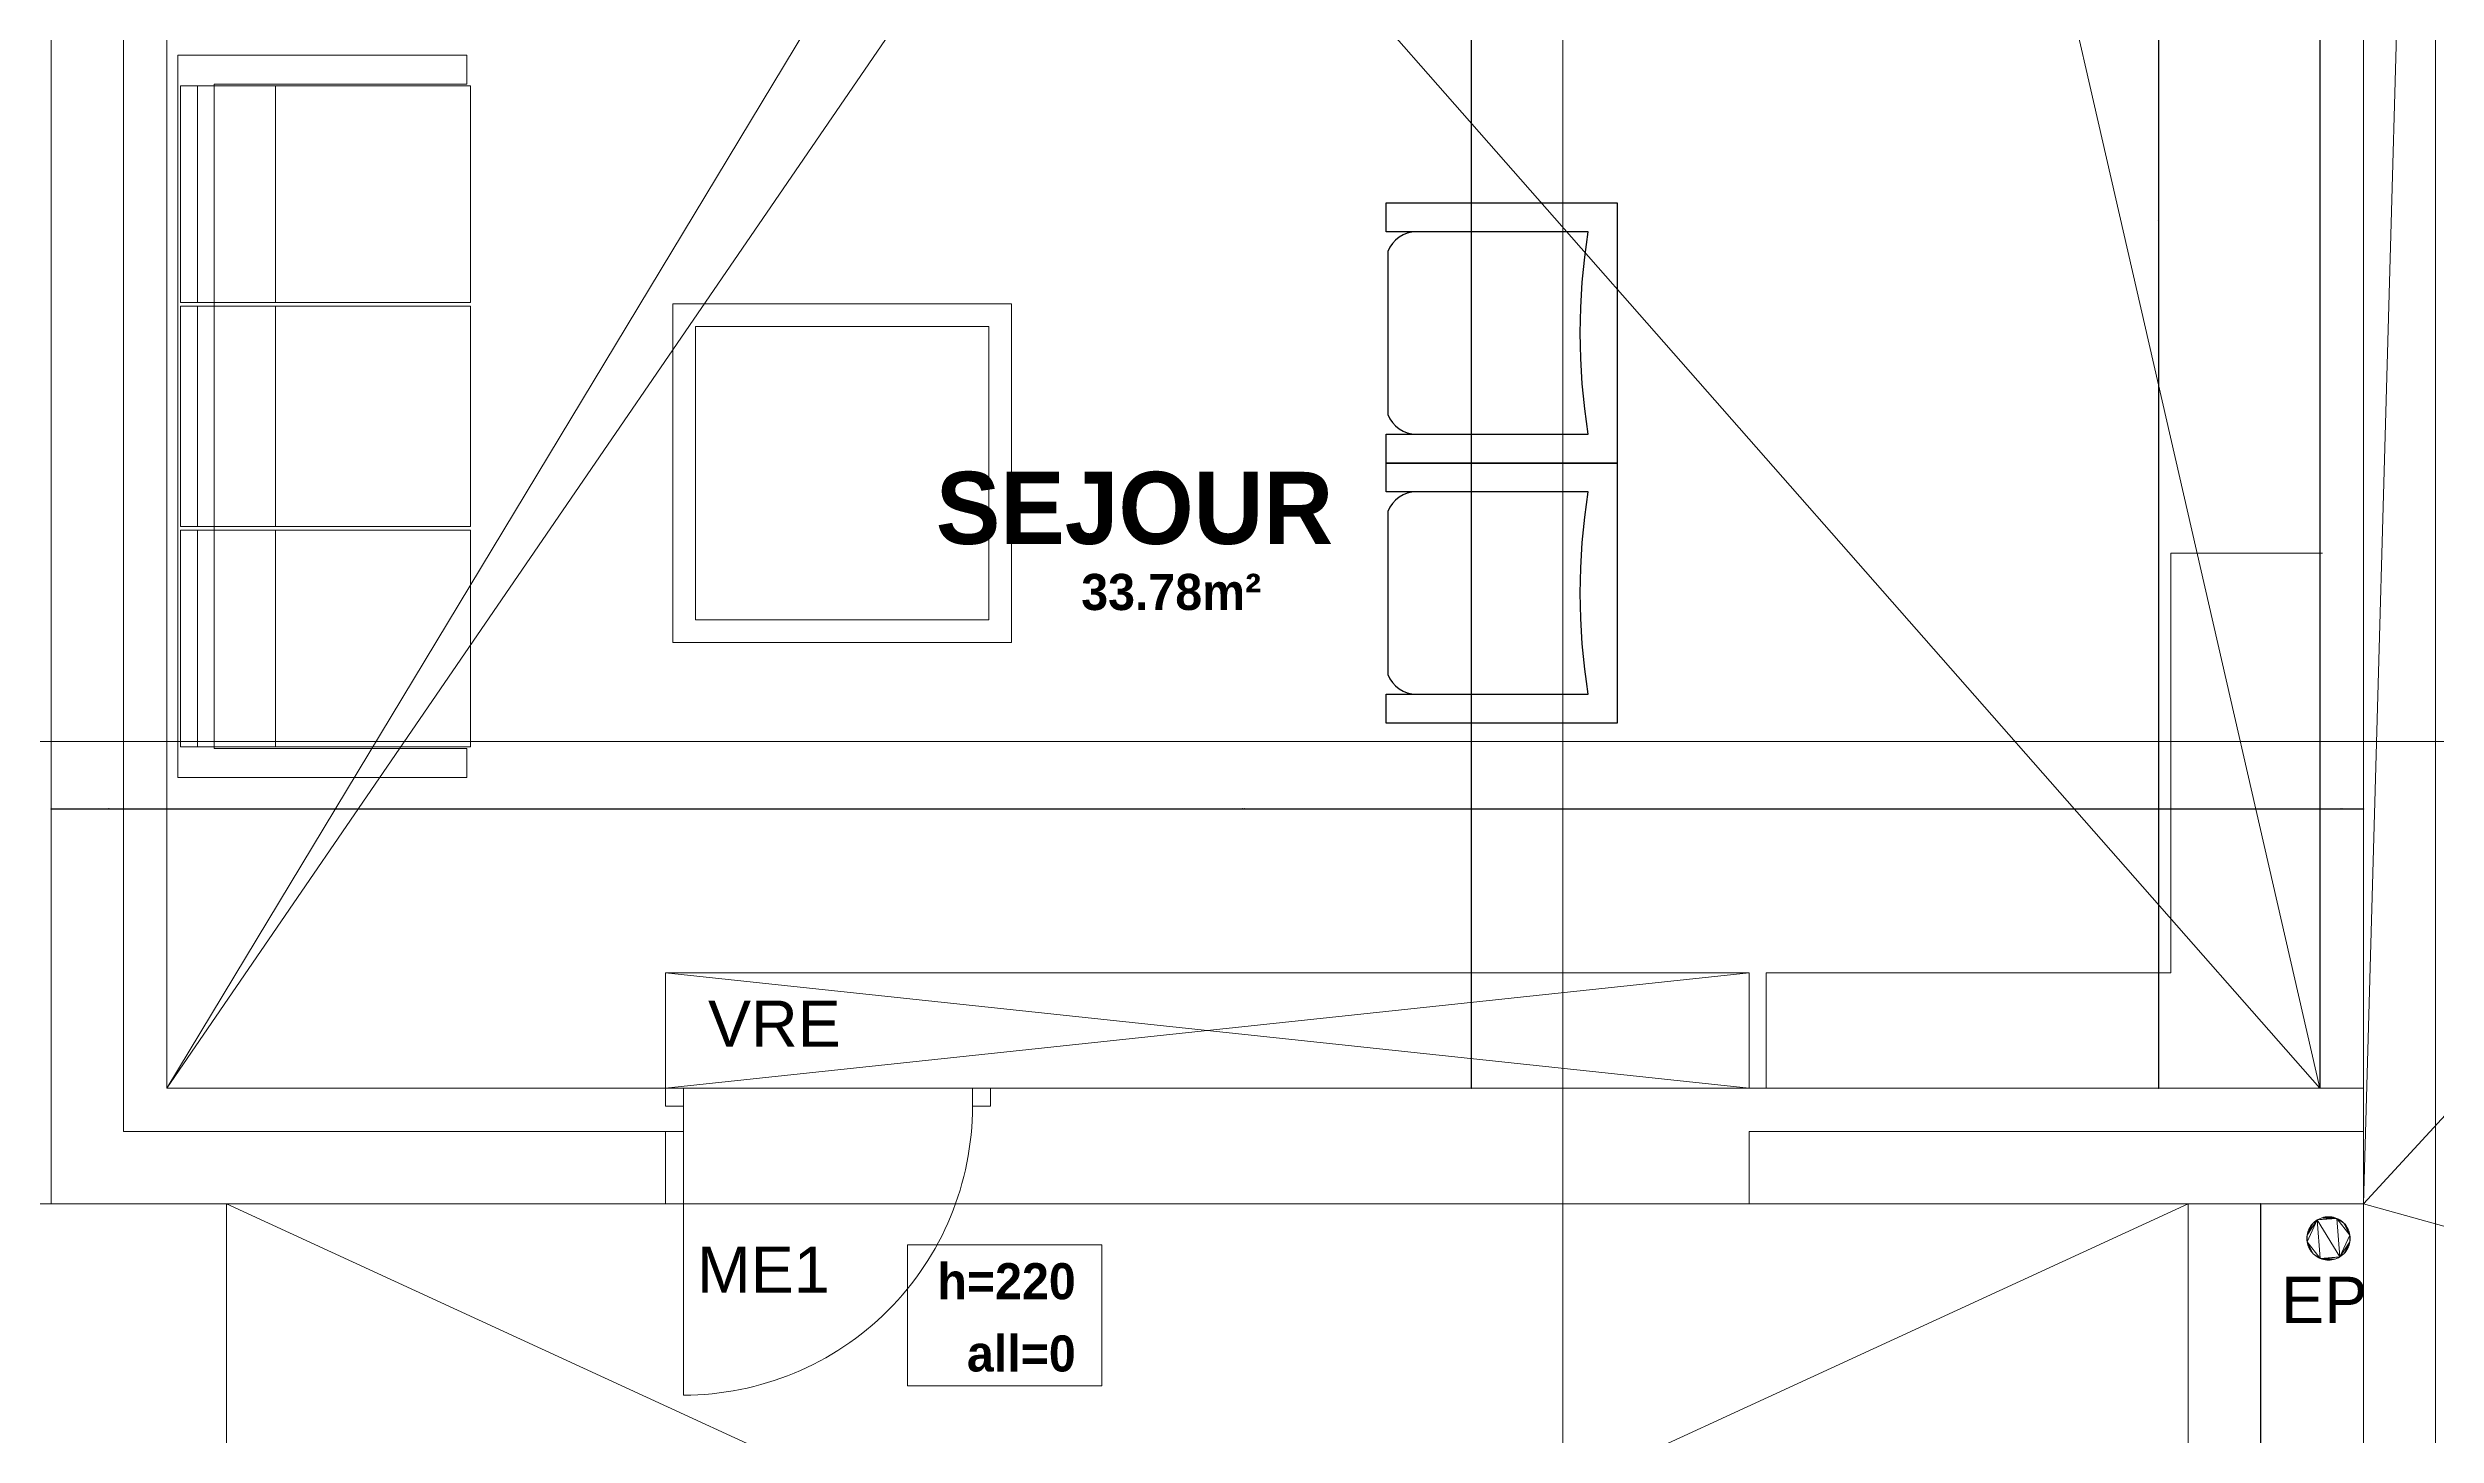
# Model space of a CAD drawing. Header units: metres. Extents: x -12536 to 12621, y -17191 to 9596.
# Drawn here: x -10895 to -10234, y -3424 to -3040 of the extents above; entities that cross this region are included whole.
import ezdxf
from ezdxf.enums import TextEntityAlignment as Align
from ezdxf.lldxf.tags import DXFTag

# ---------------------------------------------------------------- set-up
doc = ezdxf.new("R2010")
doc.units = ezdxf.units.M
doc.header["$MEASUREMENT"] = 0
doc.header["$PDMODE"] = 2
doc.header["$PDSIZE"] = 0.25
for name, color, linetype in [('Calque commun', 7, 'Continuous'), ('Cotations', 7, 'Continuous'), ('Textes', 7, 'Continuous')]:
    doc.layers.add(name, color=color, linetype=linetype)
doc.styles.add('Arial', font='arial.ttf', dxfattribs={"height": 0.128})
doc.styles.add('Century Gothic', font='GOTHICB.TTF', dxfattribs={"height": 0.4})
doc.styles.add('Century Gothic10', font='GOTHIC.TTF', dxfattribs={"height": 0.18})
doc.styles.add('Century Gothic2', font='GOTHICB.TTF', dxfattribs={"height": 0.313})
doc.styles.add('Century Gothic6', font='GOTHIC.TTF', dxfattribs={"height": 0.18})
doc.styles.add('Century Gothic9', font='GOTHIC.TTF', dxfattribs={"height": 0.18})
tags = doc.linetypes.add('DASHDOT2', pattern=[0.5, 0.25, -0.125, 0, -0.125]).pattern_tags.tags
tags[10:11] = [DXFTag(74, 4), DXFTag(75, 0), DXFTag(340, '0'), DXFTag(46, 1.0), DXFTag(50, 0.0), DXFTag(44, 0.0), DXFTag(45, 0.0)]
tags[8:9] = [DXFTag(74, 4), DXFTag(75, 0), DXFTag(340, '0'), DXFTag(46, 1.0), DXFTag(50, 0.0), DXFTag(44, 0.0), DXFTag(45, 0.0)]
tags[6:7] = [DXFTag(74, 4), DXFTag(75, 0), DXFTag(340, '0'), DXFTag(46, 1.0), DXFTag(50, 0.0), DXFTag(44, 0.0), DXFTag(45, 0.0)]
tags[4:5] = [DXFTag(74, 4), DXFTag(75, 0), DXFTag(340, '0'), DXFTag(46, 1.0), DXFTag(50, 0.0), DXFTag(44, 0.0), DXFTag(45, 0.0)]
tags = doc.linetypes.add('DOT2', pattern=[0.125, 0, -0.125]).pattern_tags.tags
tags[6:7] = [DXFTag(74, 4), DXFTag(75, 0), DXFTag(340, '0'), DXFTag(46, 1.0), DXFTag(50, 0.0), DXFTag(44, 0.0), DXFTag(45, 0.0)]
tags[4:5] = [DXFTag(74, 4), DXFTag(75, 0), DXFTag(340, '0'), DXFTag(46, 1.0), DXFTag(50, 0.0), DXFTag(44, 0.0), DXFTag(45, 0.0)]
tags = doc.linetypes.add('HIDDEN', pattern=[0.375, 0.25, -0.125]).pattern_tags.tags
tags[6:7] = [DXFTag(74, 4), DXFTag(75, 0), DXFTag(340, '0'), DXFTag(46, 1.0), DXFTag(50, 0.0), DXFTag(44, 0.0), DXFTag(45, 0.0)]
tags[4:5] = [DXFTag(74, 4), DXFTag(75, 0), DXFTag(340, '0'), DXFTag(46, 1.0), DXFTag(50, 0.0), DXFTag(44, 0.0), DXFTag(45, 0.0)]
tags = doc.linetypes.add('HIDDEN2', pattern=[0.1875, 0.125, -0.0625]).pattern_tags.tags
tags[6:7] = [DXFTag(74, 4), DXFTag(75, 0), DXFTag(340, '0'), DXFTag(46, 1.0), DXFTag(50, 0.0), DXFTag(44, 0.0), DXFTag(45, 0.0)]
tags[4:5] = [DXFTag(74, 4), DXFTag(75, 0), DXFTag(340, '0'), DXFTag(46, 1.0), DXFTag(50, 0.0), DXFTag(44, 0.0), DXFTag(45, 0.0)]
doc.dimstyles.new('DIM7', dxfattribs={"dimtxt": 0.18, "dimasz": 0.035, "dimexe": 0.05, "dimexo": 0, "dimgap": 0.05, "dimtad": 1, "dimzin": 1, "dimdsep": 46, "dimtxsty": 'Century Gothic6', "dimblk": 'ORIGIN', "dimcen": 0.09, "dimdle": 0.05, "dimadec": 0, "dimazin": 0, "dimtfac": 1, "dimtdec": 4, "dimtix": 1, "dimtofl": 0, "dimtmove": 0, "dimatfit": 3, "dimfxl": 0.05, "dimfxlon": 1, "dimfrac": 2, "dimtolj": 1, "dimtzin": 0, "dimarcsym": 2})
doc.dimstyles.new('DIM8', dxfattribs={"dimtxt": 0.18, "dimasz": 0.035, "dimexe": 0.05, "dimexo": 0, "dimgap": 0.05, "dimtad": 1, "dimzin": 1, "dimdsep": 46, "dimtxsty": 'Century Gothic9', "dimblk": 'ORIGIN', "dimcen": 0.09, "dimdle": 0.05, "dimadec": 0, "dimazin": 0, "dimtfac": 1, "dimtdec": 4, "dimtix": 1, "dimtofl": 0, "dimtmove": 0, "dimatfit": 3, "dimfxl": 0.05, "dimfxlon": 1, "dimfrac": 2, "dimtolj": 1, "dimtzin": 0, "dimarcsym": 2})
doc.dimstyles.new('DIM9', dxfattribs={"dimtxt": 0.18, "dimasz": 0.035, "dimexe": 0.05, "dimexo": 0, "dimgap": 0.05, "dimtad": 1, "dimzin": 1, "dimdsep": 46, "dimtxsty": 'Century Gothic10', "dimblk": 'ORIGIN', "dimcen": 0.09, "dimdle": 0.05, "dimadec": 0, "dimazin": 0, "dimtfac": 1, "dimtdec": 4, "dimtix": 1, "dimtofl": 0, "dimtmove": 0, "dimatfit": 3, "dimfxl": 0.05, "dimfxlon": 1, "dimfrac": 2, "dimtolj": 1, "dimtzin": 0, "dimarcsym": 2})

# ---------------------------------------------------------------- blocks, each defined once
blk = doc.blocks.new('Block26989')
at = {"layer": 'Calque commun', "color": 7, "linetype": 'Continuous', "lineweight": 20}
for p, q in [((-9.2188, -21.2006), (-9.2188, -20.6153)), ((-9.2188, -29.6153), (-9.2188, -22.2006))]:
    blk.add_line(p, q, dxfattribs=at)
at = {"layer": 'Calque commun', "color": 7, "linetype": 'Continuous', "lineweight": 5}
for p, q in [((-9.4188, -21.2006), (-9.4188, -20.8153)), ((-9.5388, -21.2006), (-9.5388, -20.9353)), ((-9.5388, -29.2952), (-9.5388, -22.2006)), ((-9.4188, -29.4153), (-9.4188, -22.2006))]:
    blk.add_line(p, q, dxfattribs=at)
blk = doc.blocks.new('Block26991')
at = {"layer": 'Calque commun', "color": 7, "linetype": 'Continuous', "lineweight": 20}
blk.add_line((-15.8188, -20.6153), (-15.8188, -29.6153), dxfattribs=at)
at = {"layer": 'Calque commun', "color": 7, "linetype": 'Continuous', "lineweight": 5}
for p, q in [((-15.6188, -20.8153), (-15.6188, -29.4153)), ((-15.4988, -20.9353), (-15.4988, -29.2952))]:
    blk.add_line(p, q, dxfattribs=at)
blk = doc.blocks.new('Block26992')
at = {"layer": 'Calque commun', "color": 7, "linetype": 'Continuous', "lineweight": 5}
for p, q in [((-15.4988, -29.2952), (-14.1188, -29.2952)), ((-11.1188, -29.2952), (-9.4188, -29.2952)), ((-9.4188, -29.2952), (-9.4188, -29.6153)), ((-15.6188, -29.4153), (-14.1188, -29.4153)), ((-11.1188, -29.4153), (-9.4188, -29.4153))]:
    blk.add_line(p, q, dxfattribs=at)
at = {"layer": 'Calque commun', "color": 7, "linetype": 'Continuous', "lineweight": 20}
for p, q in [((-15.8188, -29.6153), (-14.1188, -29.6153)), ((-11.1188, -29.6153), (-9.4188, -29.6153))]:
    blk.add_line(p, q, dxfattribs=at)
blk = doc.blocks.new('lrtbl3-2')
at = {"layer": 'Calque commun', "color": 8, "linetype": 'ByBlock', "lineweight": 5}
for p, q in [((0, 0), (0.6, 0)), ((0, -0.6), (0, 0)), ((0.6, 0), (0.6, -0.6)), ((0.04, -0.04), (0.56, -0.04)), ((0.04, -0.56), (0.04, -0.04)), ((0.56, -0.04), (0.56, -0.56)), ((0.56, -0.56), (0.04, -0.56)), ((0.6, -0.6), (0, -0.6))]:
    blk.add_line(p, q, dxfattribs=at)
blk = doc.blocks.new('armchr')
at = {"layer": 'Calque commun', "color": 0, "linetype": 'ByBlock', "lineweight": -2}
for p, q in [((0, -0.8), (0, 0)), ((0, 0), (0.9, 0)), ((0.9, 0), (0.9, -0.8)), ((0.1, -0.1), (0.1, -0.8)), ((0.8, -0.8), (0.8, -0.1)), ((0.1, -0.8), (0, -0.8)), ((0.1679, -0.7933), (0.7321, -0.7933)), ((0.9, -0.8), (0.8, -0.8))]:
    blk.add_line(p, q, dxfattribs=at)
at = {"layer": 'Calque commun', "color": 0, "linetype": 'ByBlock', "lineweight": -2, "flags": 128}
for points in [[(0.8, -0.1, -0.079259), (0.1, -0.1)], [(0.1, -0.6949, 0.313764), (0.1679, -0.7933)], [(0.7321, -0.7933, 0.313763), (0.8, -0.6949)]]:
    blk.add_lwpolyline(points, format="xyb", dxfattribs=at)
blk = doc.blocks.new('sofa3-2')
at = {"layer": 'Calque commun', "color": 8, "linetype": 'ByBlock', "lineweight": 5}
for p, q in [((0, 0), (0, -0.8)), ((2, 0), (0, 0)), ((2, 0), (2, 0)), ((2, 0), (2, 0)), ((2, 0), (2, 0)), ((2, 0), (2, 0)), ((2, -0.8), (2, 0)), ((0.685, -0.0067), (0.085, -0.0067)), ((0.085, -0.0067), (0.085, -0.1)), ((0.685, -0.054), (0.085, -0.054)), ((0.685, -0.0067), (0.685, -0.1)), ((1.305, -0.0067), (0.695, -0.0067)), ((0.695, -0.0067), (0.695, -0.1)), ((1.305, -0.054), (0.695, -0.054)), ((1.305, -0.0067), (1.305, -0.1)), ((1.915, -0.0067), (1.315, -0.0067)), ((1.315, -0.0067), (1.315, -0.1)), ((1.915, -0.054), (1.315, -0.054)), ((1.915, -0.0067), (1.915, -0.1)), ((0.08, -0.1), (0.08, -0.1)), ((0.08, -0.1), (0.08, -0.1)), ((0.08, -0.1), (0.08, -0.1)), ((0.08, -0.1), (0.08, -0.1)), ((0.085, -0.1), (0.08, -0.1)), ((0.08, -0.74), (0.08, -0.1)), ((0.685, -0.1), (0.085, -0.1)), ((0.085, -0.1), (0.085, -0.14)), ((0.085, -0.11), (0.085, -0.11)), ((0.085, -0.11), (0.085, -0.11)), ((0.695, -0.1), (0.685, -0.1)), ((0.685, -0.1), (0.685, -0.14)), ((0.685, -0.11), (0.685, -0.11)), ((0.685, -0.11), (0.685, -0.11)), ((1.305, -0.1), (0.695, -0.1)), ((0.695, -0.1), (0.695, -0.14)), ((0.695, -0.11), (0.695, -0.11)), ((0.695, -0.11), (0.695, -0.11)), ((1.315, -0.1), (1.305, -0.1)), ((1.305, -0.1), (1.305, -0.14)), ((1.305, -0.11), (1.305, -0.11)), ((1.305, -0.11), (1.305, -0.11)), ((1.915, -0.1), (1.315, -0.1)), ((1.315, -0.1), (1.315, -0.14)), ((1.315, -0.11), (1.315, -0.11)), ((1.315, -0.11), (1.315, -0.11)), ((1.92, -0.1), (1.915, -0.1)), ((1.915, -0.1), (1.915, -0.14)), ((1.915, -0.11), (1.915, -0.11)), ((1.915, -0.11), (1.915, -0.11)), ((1.92, -0.1), (1.92, -0.1)), ((1.92, -0.1), (1.92, -0.1)), ((1.92, -0.1), (1.92, -0.1)), ((1.92, -0.1), (1.92, -0.1)), ((1.92, -0.1), (1.92, -0.74)), ((0.085, -0.14), (0.085, -0.81)), ((0.685, -0.14), (0.685, -0.81)), ((0.695, -0.14), (0.695, -0.81)), ((1.305, -0.14), (1.305, -0.81)), ((1.315, -0.14), (1.315, -0.81)), ((1.915, -0.14), (1.915, -0.81)), ((0.085, -0.27), (0.685, -0.27)), ((0.695, -0.27), (1.305, -0.27)), ((1.315, -0.27), (1.915, -0.27)), ((0.08, -0.76), (0.08, -0.74)), ((0.08, -0.8), (0.08, -0.76)), ((1.92, -0.74), (1.92, -0.76)), ((1.92, -0.76), (1.92, -0.8)), ((0, -0.8), (0, -0.8)), ((0, -0.8), (0, -0.8)), ((0, -0.8), (0.08, -0.8)), ((0.08, -0.8), (0.08, -0.8)), ((0.08, -0.8), (0.08, -0.8)), ((0.085, -0.81), (0.085, -0.81)), ((0.085, -0.81), (0.085, -0.81)), ((0.085, -0.81), (0.685, -0.81)), ((0.685, -0.81), (0.685, -0.81)), ((0.685, -0.81), (0.685, -0.81)), ((0.695, -0.81), (0.695, -0.81)), ((0.695, -0.81), (0.695, -0.81)), ((0.695, -0.81), (1.305, -0.81)), ((1.305, -0.81), (1.305, -0.81)), ((1.305, -0.81), (1.305, -0.81)), ((1.315, -0.81), (1.315, -0.81)), ((1.315, -0.81), (1.315, -0.81)), ((1.315, -0.81), (1.915, -0.81)), ((1.915, -0.81), (1.915, -0.81)), ((1.915, -0.81), (1.915, -0.81)), ((1.92, -0.8), (1.92, -0.8)), ((1.92, -0.8), (1.92, -0.8)), ((1.92, -0.8), (2, -0.8))]:
    blk.add_line(p, q, dxfattribs=at)
blk = doc.blocks.new('_ORIGIN')
at = {"color": 0, "linetype": 'ByBlock', "lineweight": -2}
blk.add_line((0, 0), (-1, 0), dxfattribs=at)
blk.add_circle((0, 0), 0.5, dxfattribs=at)
blk = doc.blocks.new('*D1262')
at = {"layer": 'Calque commun', "color": 0, "linetype": 'ByBlock', "lineweight": -2, "transparency": 16777216}
for p, q in [((-10724.32, -3455.06), (-10724.32, -3455.16)), ((-10724.28, -3455.11), (-10424.35, -3455.11)), ((-10424.32, -3455.11), (-10424.35, -3455.11)), ((-10424.32, -3455.06), (-10424.32, -3455.16))]:
    blk.add_line(p, q, dxfattribs=at)
at = {"layer": 'Calque commun', "color": 0, "linetype": 'Continuous', "lineweight": -2, "transparency": 16777216}
blk.add_line((-10424.28, -3455.11), (-10424.25, -3455.11), dxfattribs=at)
at = {"layer": 'Defpoints', "color": 0, "linetype": 'Continuous', "transparency": 16777216}
for p in [(-10724.32, -3359.78), (-10424.32, -3359.78), (-10424.32, -3455.11)]:
    blk.add_point(p, dxfattribs=at)
at = {"layer": 'Calque commun', "color": 0, "linetype": 'Continuous', "lineweight": -2, "transparency": 16777216, "xscale": 0.03500000014901161, "yscale": 0.03500000014901161, "zscale": 0.03500000014901161, "rotation": 180}
for p in [(-10724.32, -3455.11), (-10424.32, -3455.11)]:
    blk.add_blockref('_ORIGIN', p, dxfattribs=at)
at = {"layer": 'Calque commun', "color": 0, "linetype": 'Continuous', "lineweight": 5, "transparency": 16777216, "insert": (-10574.32, -3455.06), "char_height": 0.18, "attachment_point": 8, "line_spacing_factor": 0.773441, "style": 'Century Gothic6'}
blk.add_mtext('\\A1;300.00', dxfattribs=at)
blk = doc.blocks.new('*D1263')
at = {"layer": 'Calque commun', "color": 0, "linetype": 'ByBlock', "lineweight": -2, "transparency": 16777216}
for p, q in [((-10894.32, -3455.09), (-10894.32, -3455.19)), ((-10894.28, -3455.14), (-10724.35, -3455.11)), ((-10724.32, -3455.11), (-10724.35, -3455.11)), ((-10724.32, -3455.06), (-10724.32, -3455.16))]:
    blk.add_line(p, q, dxfattribs=at)
at = {"layer": 'Calque commun', "color": 0, "linetype": 'Continuous', "lineweight": -2, "transparency": 16777216}
blk.add_line((-10724.28, -3455.11), (-10724.25, -3455.11), dxfattribs=at)
at = {"layer": 'Defpoints', "color": 0, "linetype": 'Continuous', "transparency": 16777216}
for p in [(-10894.33, -3359.81), (-10724.33, -3359.78), (-10724.32, -3455.11)]:
    blk.add_point(p, dxfattribs=at)
at = {"layer": 'Calque commun', "color": 0, "linetype": 'Continuous', "lineweight": -2, "transparency": 16777216, "xscale": 0.03500000014901161, "yscale": 0.03500000014901161, "zscale": 0.03500000014901161, "rotation": 180.0084212932183}
for p in [(-10894.32, -3455.14), (-10724.32, -3455.11)]:
    blk.add_blockref('_ORIGIN', p, dxfattribs=at)
at = {"layer": 'Calque commun', "color": 0, "linetype": 'Continuous', "lineweight": 5, "transparency": 16777216, "insert": (-10809.32, -3455.08), "char_height": 0.18, "attachment_point": 8, "rotation": 0.00842, "line_spacing_factor": 0.773441, "style": 'Century Gothic9'}
blk.add_mtext('\\A1;170.00', dxfattribs=at)
blk = doc.blocks.new('*D1264')
at = {"layer": 'Calque commun', "color": 0, "linetype": 'ByBlock', "lineweight": -2, "transparency": 16777216}
for p, q in [((-10424.32, -3455.06), (-10424.32, -3455.16)), ((-10424.28, -3455.11), (-10254.35, -3455.14)), ((-10254.32, -3455.14), (-10254.35, -3455.14)), ((-10254.32, -3455.09), (-10254.32, -3455.19))]:
    blk.add_line(p, q, dxfattribs=at)
at = {"layer": 'Calque commun', "color": 0, "linetype": 'Continuous', "lineweight": -2, "transparency": 16777216}
blk.add_line((-10254.28, -3455.14), (-10254.25, -3455.14), dxfattribs=at)
at = {"layer": 'Defpoints', "color": 0, "linetype": 'Continuous', "transparency": 16777216}
for p in [(-10424.3, -3359.78), (-10254.3, -3359.81), (-10254.32, -3455.14)]:
    blk.add_point(p, dxfattribs=at)
at = {"layer": 'Calque commun', "color": 0, "linetype": 'Continuous', "lineweight": -2, "transparency": 16777216, "xscale": 0.03500000014901161, "yscale": 0.03500000014901161, "zscale": 0.03500000014901161, "rotation": 179.9915788201624}
for p in [(-10424.32, -3455.11), (-10254.32, -3455.14)]:
    blk.add_blockref('_ORIGIN', p, dxfattribs=at)
at = {"layer": 'Calque commun', "color": 0, "linetype": 'Continuous', "lineweight": 5, "transparency": 16777216, "insert": (-10339.32, -3455.08), "char_height": 0.18, "attachment_point": 8, "rotation": 359.99158, "line_spacing_factor": 0.773441, "style": 'Century Gothic10'}
blk.add_mtext('\\A1;170.00', dxfattribs=at)
blk = doc.blocks.new('@PRES_1_$$_1-23')
at = {"layer": 'Calque commun', "color": 5, "linetype": 'Continuous', "lineweight": 5}
blk.add_line((0.05, 0.05), (0.05, 0.85), dxfattribs=at)
at = {"layer": 'Calque commun', "color": 5, "linetype": 'Continuous', "lineweight": 5, "flags": 128}
blk.add_lwpolyline([(0.05, 0.85, -0.414214), (0.85, 0.05)], format="xyb", dxfattribs=at)
at = {"layer": 'Calque commun', "color": 5, "linetype": 'Continuous', "lineweight": 5}
mesh = blk.add_polyface(dxfattribs=at)
corners = [(0, 0), (0, 0.05), (0.05, 0.05), (0.05, 0)]
mesh.append_faces([[corners[k] for k in face] for face in [(0, 1, 2, 3)]], dxfattribs={"color": 5})
mesh = blk.add_polyface(dxfattribs=at)
corners = [(0.85, 0), (0.85, 0.05), (0.9, 0.05), (0.9, 0)]
mesh.append_faces([[corners[k] for k in face] for face in [(0, 1, 2, 3)]], dxfattribs={"color": 5})
blk = doc.blocks.new('@PRES_1_$$_1-24')
at = {"layer": 'Calque commun', "color": 0, "linetype": 'ByBlock', "lineweight": -2}
blk.add_line((0, 0), (0, 0.05), dxfattribs=at)
blk = doc.blocks.new('@PRES_1_$$_1-25')
at = {"layer": 'Calque commun', "color": 0, "linetype": 'ByBlock', "lineweight": -2}
blk.add_line((0, 0), (0, 0.05), dxfattribs=at)
blk = doc.blocks.new('INTER_2D_COMB9')
at = {"layer": 'Calque commun', "color": 0, "linetype": 'ByBlock', "lineweight": -2}
blk.add_blockref('@PRES_1_$$_1-23', (0, 0), dxfattribs=at)
at = {"layer": 'Calque commun', "color": 15, "linetype": 'Continuous', "lineweight": 20}
blk.add_blockref('@PRES_1_$$_1-24', (0, 0), dxfattribs=at)
at = {"layer": 'Calque commun', "color": 15, "linetype": 'Continuous', "lineweight": 20, "extrusion": (0, 0, -1), "xscale": -1, "yscale": -1, "zscale": -1, "rotation": 180}
blk.add_blockref('@PRES_1_$$_1-25', (-0.9, 0), dxfattribs=at)
blk = doc.blocks.new('PLACED_COMB9')
at = {"layer": 'Calque commun', "color": 0, "linetype": 'ByBlock', "lineweight": -2}
blk.add_blockref('INTER_2D_COMB9', (0, 0), dxfattribs=at)
blk = doc.blocks.new('*D1279')
at = {"layer": 'Calque commun', "color": 0, "linetype": 'ByBlock', "lineweight": -2, "transparency": 16777216}
for p, q in [((-10282.66, -3359.81), (-10282.76, -3359.81)), ((-10282.71, -3359.81), (-10282.71, -3359.84)), ((-10282.71, -3543.31), (-10282.71, -3359.84)), ((-10282.66, -3543.34), (-10282.76, -3543.34))]:
    blk.add_line(p, q, dxfattribs=at)
at = {"layer": 'Calque commun', "color": 0, "linetype": 'Continuous', "lineweight": -2, "transparency": 16777216}
blk.add_line((-10282.71, -3359.77), (-10282.71, -3359.74), dxfattribs=at)
at = {"layer": 'Defpoints', "color": 0, "linetype": 'Continuous', "transparency": 16777216}
for p in [(-10282.71, -3359.81), (-10234.32, -3359.81), (-10233.37, -3543.34)]:
    blk.add_point(p, dxfattribs=at)
at = {"layer": 'Calque commun', "color": 0, "linetype": 'Continuous', "lineweight": -2, "transparency": 16777216, "xscale": 0.03500000014901161, "yscale": 0.03500000014901161, "zscale": 0.03500000014901161, "rotation": 270}
for p in [(-10282.71, -3359.81), (-10282.71, -3543.34)]:
    blk.add_blockref('_ORIGIN', p, dxfattribs=at)
at = {"layer": 'Calque commun', "color": 0, "linetype": 'Continuous', "lineweight": 5, "transparency": 16777216, "insert": (-10282.76, -3451.57), "char_height": 0.18, "attachment_point": 8, "rotation": 90, "line_spacing_factor": 0.773441, "style": 'Century Gothic6'}
blk.add_mtext('\\A1;183.54', dxfattribs=at)
blk = doc.blocks.new('*D1282')
at = {"layer": 'Calque commun', "color": 0, "linetype": 'ByBlock', "lineweight": -2, "transparency": 16777216}
for p, q in [((-10894.32, -3250.56), (-10894.32, -3250.46)), ((-10894.28, -3250.51), (-10862.35, -3250.51)), ((-10862.31, -3250.51), (-10862.35, -3250.51)), ((-10862.31, -3250.56), (-10862.31, -3250.46))]:
    blk.add_line(p, q, dxfattribs=at)
at = {"layer": 'Calque commun', "color": 0, "linetype": 'Continuous', "lineweight": -2, "transparency": 16777216}
blk.add_line((-10862.28, -3250.51), (-10862.24, -3250.51), dxfattribs=at)
at = {"layer": 'Defpoints', "color": 0, "linetype": 'Continuous', "transparency": 16777216}
for p in [(-10862.31, -3250.51), (-10862.31, -3327.8), (-10894.32, -3359.81)]:
    blk.add_point(p, dxfattribs=at)
at = {"layer": 'Calque commun', "color": 0, "linetype": 'Continuous', "lineweight": -2, "transparency": 16777216, "xscale": 0.03500000014901161, "yscale": 0.03500000014901161, "zscale": 0.03500000014901161, "rotation": 180}
for p in [(-10894.32, -3250.51), (-10862.31, -3250.51)]:
    blk.add_blockref('_ORIGIN', p, dxfattribs=at)
at = {"layer": 'Calque commun', "color": 0, "linetype": 'Continuous', "lineweight": 5, "transparency": 16777216, "insert": (-10878.31, -3250.46), "char_height": 0.18, "attachment_point": 8, "line_spacing_factor": 0.773441, "style": 'Century Gothic6'}
blk.add_mtext('\\A1;32.00', dxfattribs=at)
blk = doc.blocks.new('*D1283')
at = {"layer": 'Calque commun', "color": 0, "linetype": 'ByBlock', "lineweight": -2, "transparency": 16777216}
for p, q in [((-10862.31, -3250.56), (-10862.31, -3250.46)), ((-10862.28, -3250.51), (-10266.35, -3250.51)), ((-10266.32, -3250.51), (-10266.35, -3250.51)), ((-10266.32, -3250.56), (-10266.32, -3250.46))]:
    blk.add_line(p, q, dxfattribs=at)
at = {"layer": 'Calque commun', "color": 0, "linetype": 'Continuous', "lineweight": -2, "transparency": 16777216}
blk.add_line((-10266.28, -3250.51), (-10266.25, -3250.51), dxfattribs=at)
at = {"layer": 'Defpoints', "color": 0, "linetype": 'Continuous', "transparency": 16777216}
for p in [(-10266.32, -3250.51), (-10862.31, -3327.8), (-10266.32, -3327.8)]:
    blk.add_point(p, dxfattribs=at)
at = {"layer": 'Calque commun', "color": 0, "linetype": 'Continuous', "lineweight": -2, "transparency": 16777216, "xscale": 0.03500000014901161, "yscale": 0.03500000014901161, "zscale": 0.03500000014901161, "rotation": 180}
for p in [(-10862.31, -3250.51), (-10266.32, -3250.51)]:
    blk.add_blockref('_ORIGIN', p, dxfattribs=at)
at = {"layer": 'Calque commun', "color": 0, "linetype": 'Continuous', "lineweight": 5, "transparency": 16777216, "insert": (-10564.32, -3250.46), "char_height": 0.18, "attachment_point": 8, "line_spacing_factor": 0.773441, "style": 'Century Gothic6'}
blk.add_mtext('\\A1;596.00', dxfattribs=at)
blk = doc.blocks.new('*D1284')
at = {"layer": 'Calque commun', "color": 0, "linetype": 'ByBlock', "lineweight": -2, "transparency": 16777216}
for p, q in [((-10266.32, -3250.56), (-10266.32, -3250.46)), ((-10266.28, -3250.51), (-10254.35, -3250.51)), ((-10254.32, -3250.51), (-10254.35, -3250.51)), ((-10254.32, -3250.56), (-10254.32, -3250.46))]:
    blk.add_line(p, q, dxfattribs=at)
at = {"layer": 'Calque commun', "color": 0, "linetype": 'Continuous', "lineweight": -2, "transparency": 16777216}
blk.add_line((-10254.28, -3250.51), (-10254.25, -3250.51), dxfattribs=at)
at = {"layer": 'Defpoints', "color": 0, "linetype": 'Continuous', "transparency": 16777216}
for p in [(-10254.32, -3250.51), (-10266.32, -3327.8), (-10254.32, -3327.8)]:
    blk.add_point(p, dxfattribs=at)
at = {"layer": 'Calque commun', "color": 0, "linetype": 'Continuous', "lineweight": -2, "transparency": 16777216, "xscale": 0.03500000014901161, "yscale": 0.03500000014901161, "zscale": 0.03500000014901161, "rotation": 180}
for p in [(-10266.32, -3250.51), (-10254.32, -3250.51)]:
    blk.add_blockref('_ORIGIN', p, dxfattribs=at)
at = {"layer": 'Calque commun', "color": 0, "linetype": 'Continuous', "lineweight": 5, "transparency": 16777216, "insert": (-10260.32, -3250.46), "char_height": 0.18, "attachment_point": 8, "line_spacing_factor": 0.773441, "style": 'Century Gothic6'}
blk.add_mtext('\\A1;12.00', dxfattribs=at)
blk = doc.blocks.new('Block33275')
at = {"layer": 'Calque commun', "color": 7, "linetype": 'Continuous', "lineweight": 20}
blk.add_line((-9.4188, -22.4506), (-9.4188, -31.4506), dxfattribs=at)
at = {"layer": 'Calque commun', "color": 7, "linetype": 'Continuous', "lineweight": 5}
for p, q in [((-9.2188, -22.6506), (-9.2188, -31.2507)), ((-9.0988, -22.7707), (-9.0988, -31.1306))]:
    blk.add_line(p, q, dxfattribs=at)
blk = doc.blocks.new('*D1673')
at = {"layer": 'Calque commun', "color": 0, "linetype": 'ByBlock', "lineweight": -2, "transparency": 16777216}
for p, q in [((-10310.92, -2847.73), (-10311.02, -2847.73)), ((-10310.97, -2847.73), (-10310.97, -2847.77)), ((-10310.97, -3327.77), (-10310.97, -2847.77)), ((-10310.92, -3327.8), (-10311.02, -3327.8))]:
    blk.add_line(p, q, dxfattribs=at)
at = {"layer": 'Calque commun', "color": 0, "linetype": 'Continuous', "lineweight": -2, "transparency": 16777216}
blk.add_line((-10310.97, -2847.7), (-10310.97, -2847.66), dxfattribs=at)
at = {"layer": 'Defpoints', "color": 0, "linetype": 'Continuous', "transparency": 16777216}
for p in [(-10310.97, -2847.73), (-10296.32, -2847.73), (-10266.32, -3327.8)]:
    blk.add_point(p, dxfattribs=at)
at = {"layer": 'Calque commun', "color": 0, "linetype": 'Continuous', "lineweight": -2, "transparency": 16777216, "xscale": 0.03500000014901161, "yscale": 0.03500000014901161, "zscale": 0.03500000014901161, "rotation": 270}
for p in [(-10310.97, -2847.73), (-10310.97, -3327.8)]:
    blk.add_blockref('_ORIGIN', p, dxfattribs=at)
at = {"layer": 'Calque commun', "color": 0, "linetype": 'Continuous', "lineweight": 5, "transparency": 16777216, "insert": (-10311.02, -3087.77), "char_height": 0.18, "attachment_point": 8, "rotation": 90, "line_spacing_factor": 0.773441, "style": 'Century Gothic6'}
blk.add_mtext('\\A1;480.07', dxfattribs=at)
blk = doc.blocks.new('*D1708')
at = {"layer": 'Calque commun', "color": 0, "linetype": 'ByBlock', "lineweight": -2, "transparency": 16777216}
for p, q in [((-10501.27, -2946.76), (-10501.17, -2946.76)), ((-10501.22, -2946.76), (-10501.22, -2946.8)), ((-10501.22, -3327.77), (-10501.22, -2946.8)), ((-10501.17, -3327.8), (-10501.27, -3327.8))]:
    blk.add_line(p, q, dxfattribs=at)
at = {"layer": 'Calque commun', "color": 0, "linetype": 'Continuous', "lineweight": -2, "transparency": 16777216}
blk.add_line((-10501.22, -2946.73), (-10501.22, -2946.69), dxfattribs=at)
at = {"layer": 'Defpoints', "color": 0, "linetype": 'Continuous', "transparency": 16777216}
for p in [(-10596.32, -2946.76), (-10501.22, -2946.76), (-10261.48, -3327.8)]:
    blk.add_point(p, dxfattribs=at)
at = {"layer": 'Calque commun', "color": 0, "linetype": 'Continuous', "lineweight": -2, "transparency": 16777216, "xscale": 0.03500000014901161, "yscale": 0.03500000014901161, "zscale": 0.03500000014901161, "rotation": 270}
for p in [(-10501.22, -2946.76), (-10501.22, -3327.8)]:
    blk.add_blockref('_ORIGIN', p, dxfattribs=at)
at = {"layer": 'Calque commun', "color": 0, "linetype": 'Continuous', "lineweight": 5, "transparency": 16777216, "insert": (-10501.27, -3137.28), "char_height": 0.18, "attachment_point": 8, "rotation": 90, "line_spacing_factor": 0.773441, "style": 'Century Gothic6'}
blk.add_mtext('\\A1;381.04', dxfattribs=at)

msp = doc.modelspace()

# ---------------------------------------------------------------- linework, layer by layer
at = {"layer": 'Calque commun', "color": 12, "linetype": 'Continuous', "lineweight": 20}
for p, q in [((-10874.316, -2479.83), (-10874.316, -3339.831)), ((-10254.316, -3339.831), (-10254.316, -2618.344)), ((-10874.316, -3339.831), (-10724.315, -3339.806)), ((-10874.316, -3339.831), (-10719.315, -3339.831)), ((-10724.315, -3339.806), (-10724.315, -3359.805)), ((-10424.315, -3359.805), (-10424.315, -3339.806)), ((-10424.315, -3339.806), (-10254.316, -3339.831)), ((-10424.315, -3339.806), (-10254.316, -3339.806))]:
    msp.add_line(p, q, dxfattribs=at)
at = {"layer": 'Calque commun', "color": 7, "linetype": 'DOT2', "lineweight": 5}
for p, q in [((-10265.584, -3179.735), (-10307.574, -3179.735)), ((-10307.574, -3179.735), (-10307.574, -3295.877)), ((-10307.574, -3295.877), (-10419.626, -3295.877)), ((-10419.626, -3327.912), (-10419.626, -3295.877))]:
    msp.add_line(p, q, dxfattribs=at)
at = {"layer": 'Calque commun', "color": 8, "linetype": 'DOT2', "lineweight": 5}
msp.add_line((-10419.626, -3295.877), (-10419.626, -3327.912), dxfattribs=at)
at = {"layer": 'Calque commun', "color": 21, "linetype": 'HIDDEN2', "lineweight": 5, "flags": 128}
msp.add_lwpolyline([(-10724.315, -3327.804), (-10724.315, -3295.877), (-10424.315, -3295.877), (-10424.315, -3327.804), (-10724.315, -3327.804), (-10424.315, -3295.877), (-10424.315, -3327.804), (-10724.315, -3295.877)], dxfattribs=at)
at = {"layer": 'Calque commun', "color": 12, "linetype": 'Continuous', "lineweight": 20}
msp.add_polyline3d([(-10124.316, -3543.344, 0), (-10124.316, -3523.345, 0), (-10234.316, -3523.345, 0), (-10234.316, -2663.344, 0), (-10132.317, -2663.344, 0), (-10132.317, -2643.344, 0)], dxfattribs=at)
at = {"layer": 'Cotations', "color": 1, "linetype": 'DASHDOT2', "lineweight": 20}
msp.add_line((-12253.383, -3231.862), (-9455.319, -3231.862), dxfattribs=at)
at = {"layer": 'Cotations', "color": 1, "linetype": 'DASHDOT2', "lineweight": 20, "flags": 128}
msp.add_lwpolyline([(-10475.866, -2194.651), (-10475.866, -3570.991), (-10475.866, -3570.991)], dxfattribs=at)
at = {"layer": 'Cotations', "color": 12, "linetype": 'HIDDEN', "lineweight": 5, "flags": 128}
msp.add_lwpolyline([(-10845.816, -3359.805), (-10845.816, -3609.805), (-10302.816, -3609.805), (-10302.816, -3359.805), (-10845.816, -3609.805), (-10845.816, -3359.805), (-10302.816, -3609.805)], dxfattribs=at)

# ---------------------------------------------------------------- block references
at = {"layer": 'Calque commun', "color": 0, "linetype": 'ByBlock', "lineweight": -2, "xscale": 100, "yscale": 100, "zscale": 100}
for name in ['Block26991', 'Block26989', 'Block33275', 'Block26992']:
    msp.add_blockref(name, (-9312.433, -398.28), dxfattribs=at)
at = {"layer": 'Calque commun', "color": 0, "linetype": 'DOT2', "lineweight": -2}
for name, p, xscale, yscale, zscale, rotation in [('sofa3-2', (-10859.252, -3241.806), -100, -100, -100, 270), ('armchr', (-10460.847, -3082.735), -80.0000011920929, -80.0000011920929, -80.0000011920929, 90), ('armchr', (-10460.847, -3154.735), -80.0000011920929, -80.0000011920929, -80.0000011920929, 90)]:
    msp.add_blockref(name, p, dxfattribs=dict(at, xscale=xscale, yscale=yscale, zscale=zscale, rotation=rotation))
at = {"layer": 'Calque commun', "color": 0, "linetype": 'DOT2', "lineweight": -2, "xscale": -156.25, "yscale": -156.25, "zscale": -156.25}
msp.add_blockref('lrtbl3-2', (-10628.529, -3204.42), dxfattribs=at)
at = {"layer": 'Calque commun', "color": 0, "linetype": 'ByBlock', "lineweight": -2, "extrusion": (0, 0, -1), "xscale": -100, "yscale": -100, "zscale": -100}
msp.add_blockref('PLACED_COMB9', (10724.315, -3327.804), dxfattribs=at)

# ---------------------------------------------------------------- texts
at = {"layer": 'Calque commun', "color": 5, "linetype": 'ByBlock', "lineweight": -2, "insert": (-10610.743, -3376.257), "char_height": 10, "attachment_point": 3, "line_spacing_factor": 1.2, "style": 'Century Gothic2'}
msp.add_mtext('h=220\\Pall=0', dxfattribs=at)
at = {"layer": 'Textes', "color": 5, "linetype": 'ByBlock', "lineweight": -2, "style": 'Century Gothic'}
msp.add_text('SEJOUR', height=20, dxfattribs=at).set_placement((-10539.473, -3157.162), align=Align.TOP_RIGHT)
at = {"layer": 'Textes', "color": 9, "linetype": 'ByBlock', "lineweight": -2, "style": 'Century Gothic2'}
msp.add_text('33.78m²', height=10, dxfattribs=at).set_placement((-10609.211, -3185.426), align=Align.TOP_LEFT)
at = {"layer": 'Textes', "color": 5, "linetype": 'ByBlock', "lineweight": -2, "style": 'Arial'}
for s, p in [('VRE', (-10712.537, -3316.341)), ('ME1', (-10715.588, -3384.474)), ('EP', (-10277.063, -3392.82))]:
    msp.add_text(s, height=12.8, dxfattribs=at).set_placement(p)

# ---------------------------------------------------------------- dimensions: what is measured, and where the dimension line sits
at = {"layer": 'Calque commun', "color": 5, "linetype": 'Continuous', "lineweight": 5}
for base, p1, p2, picture, middle in [((-10310.968, -2847.733), (-10266.317, -3327.804), (-10296.324, -2847.733), '*D1673', (-10311.113, -3087.768)), ((-10501.216, -2946.761), (-10261.481, -3327.804), (-10596.324, -2946.761), '*D1708', (-10501.361, -3137.282)), ((-10282.709, -3359.805), (-10233.37, -3543.344), (-10234.316, -3359.805), '*D1279', (-10282.853, -3451.575))]:
    dim = msp.add_linear_dim(base=base, p1=p1, p2=p2, angle=90, dimstyle='DIM7', dxfattribs=at)
    dim.commit()
    dim.dimension.update_dxf_attribs({"geometry": picture, "text_midpoint": middle})
dim = msp.add_linear_dim(base=(-10862.315, -3250.505), p1=(-10894.315, -3359.805), p2=(-10862.315, -3327.804), dimstyle='DIM7', dxfattribs=at)
dim.commit()
dim.dimension.update_dxf_attribs({"geometry": '*D1282', "text_midpoint": (-10878.315, -3250.361)})
for p1, p2, distance, dimstyle, picture, middle in [((-10862.315, -3327.804), (-10266.317, -3327.804), 77.299, 'DIM7', '*D1283', (-10564.316, -3250.361)), ((-10266.317, -3327.804), (-10254.316, -3327.804), 77.299, 'DIM7', '*D1284', (-10260.316, -3250.361)), ((-10894.329, -3359.805), (-10724.331, -3359.78), -95.333, 'DIM8', '*D1263', (-10809.316, -3454.981)), ((-10724.317, -3359.78), (-10424.317, -3359.78), -95.333, 'DIM7', '*D1262', (-10574.317, -3454.968)), ((-10424.302, -3359.78), (-10254.301, -3359.805), -95.333, 'DIM9', '*D1264', (-10339.316, -3454.981))]:
    dim = msp.add_aligned_dim(p1=p1, p2=p2, distance=distance, dimstyle=dimstyle, dxfattribs=at)
    dim.commit()
    dim.dimension.update_dxf_attribs({"geometry": picture, "text_midpoint": middle})

# ---------------------------------------------------------------- meshes
at = {"layer": 'Calque commun', "color": 7, "linetype": 'Continuous', "lineweight": 5}
mesh = msp.add_polyface(dxfattribs=at)
corners = [(-6352.223, -1261.028), (-12352.223, -1261.028), (-12352.223, -5461.028), (-6352.223, -5461.028)]
mesh.append_faces([[corners[k] for k in face] for face in [(0, 1, 2, 3)]], dxfattribs={"color": 7})
at = {"layer": 'Calque commun', "color": 9, "linetype": 'HIDDEN', "lineweight": 20}
mesh = msp.add_polyface(dxfattribs=at)
corners = [(-9594.317, -2643.344), (-10254.316, -3359.805), (-9594.317, -3543.344), (-10254.316, -3543.344), (-11534.313, -3359.805), (-10234.035, -2643.344), (-11556.313, -2643.344), (-12196.312, -2643.344), (-12196.312, -3543.344), (-11534.313, -3543.344), (-10234.035, -2459.805), (-11556.313, -2459.805)]
mesh.append_faces([[corners[k] for k in face] for face in [(4, 8, 9)]], dxfattribs={"vtx0": -1, "color": 9})
mesh.append_faces([[corners[k] for k in face] for face in [(0, 1, 2), (7, 4, 6)]], dxfattribs={"vtx0": -1, "vtx1": -1, "color": 9})
mesh.append_faces([[corners[k] for k in face] for face in [(4, 5, 6)]], dxfattribs={"vtx0": -1, "vtx1": -1, "vtx2": -1, "color": 9})
mesh.append_faces([[corners[k] for k in face] for face in [(4, 1, 5), (7, 8, 4), (5, 10, 6), (0, 5, 1)]], dxfattribs={"vtx1": -1, "vtx2": -1, "color": 9})
mesh.append_faces([[corners[k] for k in face] for face in [(1, 3, 2), (10, 11, 6)]], dxfattribs={"vtx2": -1, "color": 9})
at = {"layer": 'Calque commun', "color": 9, "linetype": 'HIDDEN2', "lineweight": 5}
mesh = msp.add_polyface(dxfattribs=at)
corners = [(-10266.317, -3327.804), (-10601.323, -2946.761), (-10397.317, -2756.807), (-10632.372, -2846.806), (-10601.323, -2941.761), (-10744.314, -2756.807), (-10862.315, -3327.804), (-10862.313, -2946.501), (-10632.485, -2946.808), (-10330.317, -2517.344), (-10266.317, -2517.344), (-10396.317, -2517.344), (-10632.484, -2946.761), (-10744.314, -2846.806), (-10632.479, -2941.761)]
mesh.append_faces([[corners[k] for k in face] for face in [(0, 1, 2), (3, 2, 4), (8, 1, 6)]], dxfattribs={"vtx0": -1, "vtx1": -1, "vtx2": -1, "color": 9})
mesh.append_faces([[corners[k] for k in face] for face in [(3, 5, 2)]], dxfattribs={"vtx0": -1, "vtx2": -1, "color": 9})
mesh.append_faces([[corners[k] for k in face] for face in [(7, 8, 6), (14, 3, 4)]], dxfattribs={"vtx1": -1, "color": 9})
mesh.append_faces([[corners[k] for k in face] for face in [(1, 4, 2), (0, 6, 1), (9, 10, 2), (10, 0, 2)]], dxfattribs={"vtx1": -1, "vtx2": -1, "color": 9})
mesh.append_faces([[corners[k] for k in face] for face in [(2, 11, 9), (8, 12, 1), (3, 13, 5)]], dxfattribs={"vtx2": -1, "color": 9})
at = {"layer": 'Calque commun', "color": 11, "linetype": 'Continuous', "lineweight": 20}
mesh = msp.add_polyface(dxfattribs=at)
corners = [(-10265.811, -3375.112), (-10265.358, -3375.24), (-10264.428, -3375.388), (-10268.2, -3373.649), (-10266.681, -3374.752), (-10266.253, -3374.949), (-10260.822, -3374.522), (-10262.103, -3375.112), (-10267.092, -3364.29), (-10269.883, -3368.467), (-10269.5, -3367.11), (-10269.664, -3367.552), (-10259.714, -3365.163), (-10261.661, -3363.863), (-10258.031, -3368.467), (-10257.957, -3369.406), (-10258.031, -3370.344), (-10257.975, -3369.877), (-10263.486, -3375.388), (-10263.018, -3375.332), (-10262.556, -3375.24), (-10258.414, -3371.702), (-10259.394, -3373.303), (-10258.841, -3372.541), (-10267.092, -3374.522), (-10268.2, -3365.163), (-10260.822, -3364.29), (-10261.233, -3364.06), (-10269.883, -3370.344), (-10262.556, -3363.571), (-10263.018, -3363.48), (-10263.486, -3363.424), (-10267.484, -3374.26), (-10268.52, -3365.509), (-10269.073, -3366.271), (-10259.394, -3365.509), (-10258.841, -3366.271), (-10259.103, -3365.879), (-10267.484, -3364.552), (-10265.358, -3363.571), (-10264.428, -3363.424), (-10264.896, -3363.48), (-10258.251, -3367.552), (-10258.414, -3367.11), (-10260.43, -3364.552), (-10269.5, -3371.702), (-10259.714, -3373.649), (-10263.957, -3375.406), (-10259.103, -3372.933), (-10258.251, -3371.26), (-10258.123, -3368.005), (-10258.123, -3370.807), (-10269.957, -3369.406), (-10258.611, -3372.13), (-10264.896, -3375.332), (-10269.303, -3372.13), (-10269.073, -3372.541), (-10269.939, -3369.877), (-10265.811, -3363.699), (-10257.975, -3368.935), (-10269.791, -3370.807), (-10269.664, -3371.26), (-10260.06, -3364.843), (-10260.43, -3374.26), (-10261.661, -3374.949), (-10268.811, -3365.879), (-10262.103, -3363.699), (-10267.854, -3364.843), (-10258.611, -3366.682), (-10269.303, -3366.682), (-10267.854, -3373.968), (-10269.791, -3368.005), (-10263.957, -3363.406), (-10269.939, -3368.935), (-10268.52, -3373.303), (-10260.06, -3373.968), (-10268.811, -3372.933), (-10261.233, -3374.752), (-10266.253, -3363.863), (-10266.681, -3364.06)]
mesh.append_faces([[corners[k] for k in face] for face in [(15, 16, 17), (35, 36, 37), (39, 40, 41), (42, 14, 50), (28, 52, 57), (9, 11, 71), (40, 31, 72)]], dxfattribs={"vtx0": -1, "color": 11})
mesh.append_faces([[corners[k] for k in face] for face in [(33, 10, 25), (12, 43, 35), (64, 6, 7), (7, 18, 20), (3, 45, 74)]], dxfattribs={"vtx0": -1, "vtx1": -1, "color": 11})
mesh.append_faces([[corners[k] for k in face] for face in [(6, 0, 7), (6, 8, 5), (12, 13, 14), (0, 2, 18), (21, 22, 23), (9, 25, 10), (28, 8, 9), (7, 0, 18), (33, 34, 10), (3, 28, 45), (6, 46, 16), (35, 43, 36), (28, 9, 52), (13, 6, 14), (9, 8, 25), (40, 58, 31), (66, 31, 58), (13, 8, 6), (3, 5, 28), (14, 16, 15), (12, 14, 43), (66, 58, 8), (45, 56, 74), (28, 5, 8), (6, 16, 14), (21, 16, 46)]], dxfattribs={"vtx0": -1, "vtx1": -1, "vtx2": -1, "color": 11})
mesh.append_faces([[corners[k] for k in face] for face in [(3, 4, 5), (9, 10, 11), (3, 24, 4), (12, 26, 27), (3, 32, 24), (25, 8, 38), (12, 44, 26), (12, 27, 13), (28, 61, 45), (21, 46, 22), (6, 5, 0)]], dxfattribs={"vtx0": -1, "vtx2": -1, "color": 11})
mesh.append_faces([[corners[k] for k in face] for face in [(0, 1, 2), (42, 43, 14), (21, 49, 16), (6, 63, 46), (39, 58, 40), (13, 66, 8), (58, 78, 8), (66, 29, 31)]], dxfattribs={"vtx1": -1, "vtx2": -1, "color": 11})
mesh.append_faces([[corners[k] for k in face] for face in [(18, 19, 20), (29, 30, 31), (2, 47, 18), (22, 48, 23), (49, 51, 16), (23, 53, 21), (1, 54, 2), (45, 55, 56), (15, 59, 14), (28, 60, 61), (12, 62, 44), (33, 65, 34), (38, 67, 25), (43, 68, 36), (34, 69, 10), (3, 70, 32), (9, 73, 52), (63, 75, 46), (56, 76, 74), (64, 77, 6), (78, 79, 8)]], dxfattribs={"vtx2": -1, "color": 11})
mesh = msp.add_polyface(dxfattribs=at)
corners = [(-10657.325, -3371.176), (-10603.488, -3371.176), (-10603.488, -3410.247), (-10657.325, -3410.247)]
mesh.append_faces([[corners[k] for k in face] for face in [(0, 1, 2, 3)]], dxfattribs={"color": 11})

doc.saveas('drawing.dxf')
